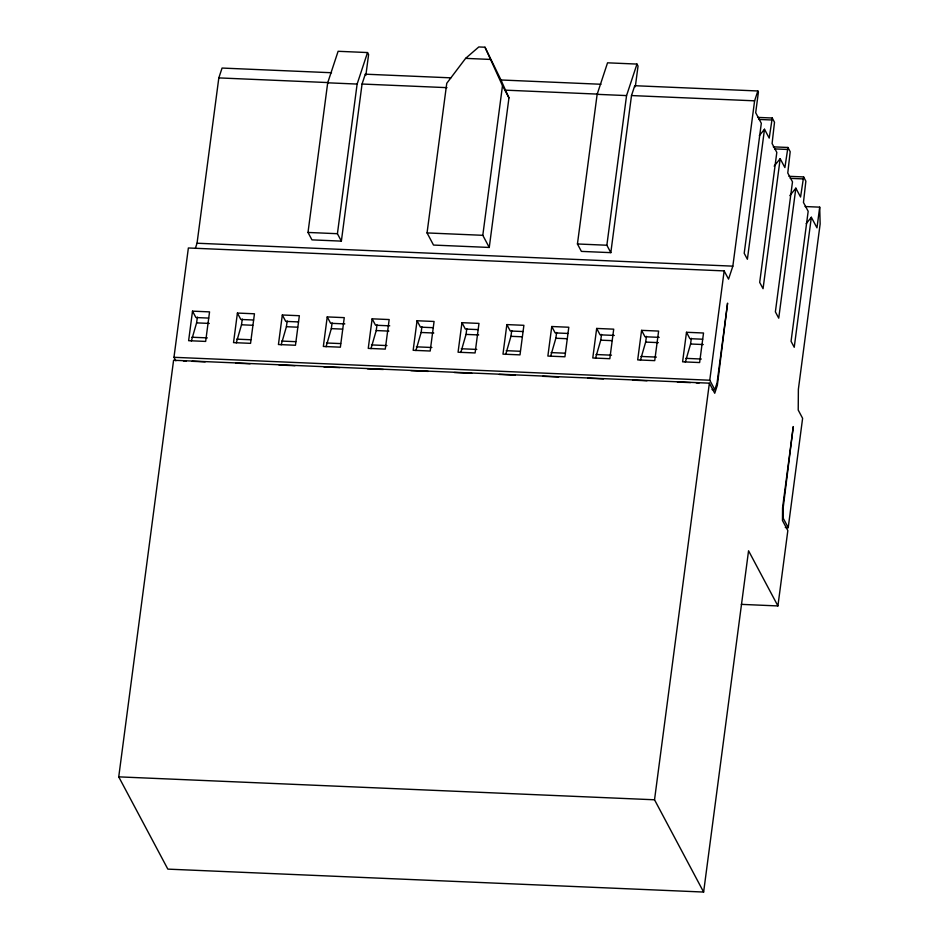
<?xml version="1.0" encoding="UTF-8"?>
<svg xmlns="http://www.w3.org/2000/svg" width="939" height="939" viewBox="0 0 939 939"><rect width="100%" height="100%" fill="white"/><g stroke="black" fill="none" stroke-linecap="round" stroke-linejoin="round"><path stroke-width="1.41" d="M741.317 604.364L777.915 605.937L748.559 550.782L703.628 892.05L167.846 869.127L118.737 776.858L173.586 360.259L709.379 383.171L714.732 393.253L717.337 385.366L727.584 303.133L717.091 382.807L714.814 389.708L712.055 389.591M175.875 360.858L173.973 357.301L188.375 247.978L724.157 270.902L728.547 279.141L732.843 266.148L754.604 100.825L757.855 90.977L634.752 85.707L631.501 95.555L610.82 252.65L581.394 251.394L577.438 243.976L597.145 94.334L607.545 62.819L636.971 64.075L638.039 66.082L635.492 85.39M195.335 248.424L197.049 243.224L218.822 77.902L222.073 68.054L331.514 72.737M192.507 311.149L188.622 340.693L205.653 341.42L209.55 311.877L192.507 311.149L195.911 317.535L208.693 318.086M191.356 340.986L196.591 322.875L197.378 317.124M237.414 313.063L233.529 342.618L250.56 343.345L254.457 313.79L237.414 313.063L240.818 319.46L253.6 320.011M236.264 342.911L241.499 324.788L242.285 319.049M282.322 314.988L278.437 344.531L295.468 345.259L299.353 315.715L282.322 314.988L285.726 321.384L298.508 321.924M281.172 344.824L286.407 326.713L287.193 320.974M365.306 74.181L362.055 84.029L341.373 241.123L311.948 239.868L308.004 232.449L327.699 82.808L338.11 51.293L367.525 52.549L368.593 54.556L365.87 75.237L365.306 74.181L450.861 77.843M341.373 241.123L337.418 233.705L357.125 84.064L367.525 52.549M327.23 316.913L323.345 346.456L340.376 347.184L344.261 317.64L327.23 316.913L330.634 323.298L344.824 323.908M326.079 346.749L331.314 328.638L332.101 322.887M372.137 318.826L368.252 348.381L385.283 349.108L389.169 319.553L372.137 318.826L375.541 325.223L389.732 325.833M370.987 348.674L376.222 330.551L377.009 324.812M500.933 79.979L508.961 97.82L489.254 247.45L433.513 245.067L427.045 232.931L446.753 83.301L465.603 58.371L478.796 46.95L484.994 47.22L501.496 81.047L500.933 79.979L600.983 84.264M417.045 320.751L413.16 350.294L430.191 351.022L434.076 321.478L417.045 320.751L420.449 327.148L433.219 327.688M415.895 350.587L421.13 332.476L421.916 326.737M461.953 322.676L458.068 352.219L475.099 352.947L478.984 323.403L461.953 322.676L465.357 329.061L478.127 329.612M460.803 352.512L466.037 334.401L466.812 328.65M489.254 247.45L482.799 235.313L502.494 85.684L484.994 47.22M506.86 324.589L502.975 354.144L520.006 354.872L523.892 325.317L506.86 324.589L510.264 330.986L523.035 331.537M505.71 354.437L510.945 336.315L511.72 330.575M551.768 326.514L547.871 356.057L564.914 356.785L568.799 327.242L551.768 326.514L555.172 332.911L567.942 333.451M550.606 356.351L555.853 338.24L556.627 332.5M610.82 252.65L606.864 245.232L626.559 95.59L636.971 64.075M596.676 328.439L592.779 357.982L609.822 358.71L613.707 329.166L596.676 328.439L600.08 334.824L614.27 335.434M595.514 358.275L600.749 340.164L601.535 334.413M641.583 330.352L637.687 359.907L654.729 360.635L658.615 331.08L641.583 330.352L644.987 336.749L659.178 337.359M640.421 360.2L645.656 342.078L646.443 336.338M686.491 332.277L682.594 361.82L699.625 362.548L703.522 333.005L686.491 332.277L689.883 338.674L702.665 339.214M685.329 362.114L690.564 344.003L691.35 338.263M703.628 892.05L654.53 799.782L709.379 383.171M714.814 389.708L709.767 380.225L724.157 270.902M757.62 117.387L772.245 118.021L769.217 138.103L764.499 129.253L747.385 259.258L744.204 253.295L761.318 123.291L755.695 112.715L758.419 92.034L757.855 90.977M773.302 146.848L787.927 147.47L784.887 167.565L780.18 158.703L763.055 288.707L759.698 282.393L776.811 152.388L772.093 143.526L774.511 122.258L772.245 118.021M788.971 176.309L803.608 176.931L800.568 197.026L795.849 188.164L778.736 318.168L775.379 311.854L792.493 181.849L787.774 172.987L790.192 151.719L787.927 147.47M805.063 206.533L819.7 207.155L816.977 227.837L811.343 217.273L794.23 347.277L791.061 341.315L808.174 211.31L803.455 202.448L805.862 181.18L803.608 176.931M777.915 605.937L787.833 530.594L782.469 520.511L782.563 507.917L793.279 426.564L783.255 507.13L783.173 518.152L788.22 527.636L785.297 527.507M788.22 527.636L802.61 418.313L798.22 410.061L798.373 389.286L820.146 223.963L819.7 207.155M759.322 135.639L764.499 129.253M774.147 166.156L780.18 158.703M789.828 195.617L795.849 188.164M806.178 223.658L811.343 217.273M465.603 58.371L490.381 59.427M218.822 77.902L328.263 82.585M362.055 84.029L446.999 87.656M505.417 90.156L597.685 94.111M631.501 95.555L754.604 100.825M327.699 82.808L357.125 84.064M597.145 94.334L626.559 95.59M758.876 119.441L771.6 119.981M774.558 148.902L787.281 149.442M790.239 178.363L802.962 178.903M427.045 232.931L482.799 235.313M308.004 232.449L337.418 233.705M577.438 243.976L606.864 245.232M197.049 243.224L732.843 266.148M196.591 322.875L209.268 323.415M241.499 324.788L252.767 325.27M286.407 326.713L297.663 327.195M331.314 328.638L342.571 329.12M376.222 330.551L388.887 331.103M421.13 332.476L433.795 333.016M466.037 334.401L478.702 334.941M510.945 336.315L522.201 336.796M555.853 338.24L567.109 338.721M600.749 340.164L612.017 340.646M645.656 342.078L658.333 342.629M690.564 344.003L703.241 344.543M191.849 337.23L207.331 337.887M236.757 339.155L250.83 339.754M281.665 341.068L295.738 341.679M326.572 342.993L340.646 343.592M371.48 344.918L386.962 345.575M416.388 346.831L431.87 347.5M461.295 348.756L476.777 349.414M506.203 350.681L520.276 351.28M551.111 352.594L565.184 353.205M596.007 354.519L611.5 355.177M640.914 356.444L656.408 357.102M685.822 358.358L701.316 359.027M173.973 357.301L709.767 380.225M183.481 360.928L186.368 361.057M192.143 361.304L205.16 361.855M235.607 363.158L250.067 363.78M279.071 365.025L294.963 365.705M323.978 366.938L339.871 367.618M367.442 368.804L383.335 369.485M410.906 370.659L428.243 371.398M454.359 372.525L471.707 373.264M499.266 374.438L515.171 375.119M542.73 376.304L558.635 376.985M587.638 378.217L603.531 378.898M632.546 380.142L646.994 380.764M677.453 382.067L690.458 382.619M696.245 382.866L699.132 382.995M118.737 776.858L654.53 799.782M634.752 85.707L635.316 86.764M502.494 85.684L508.961 97.82"/></g></svg>
